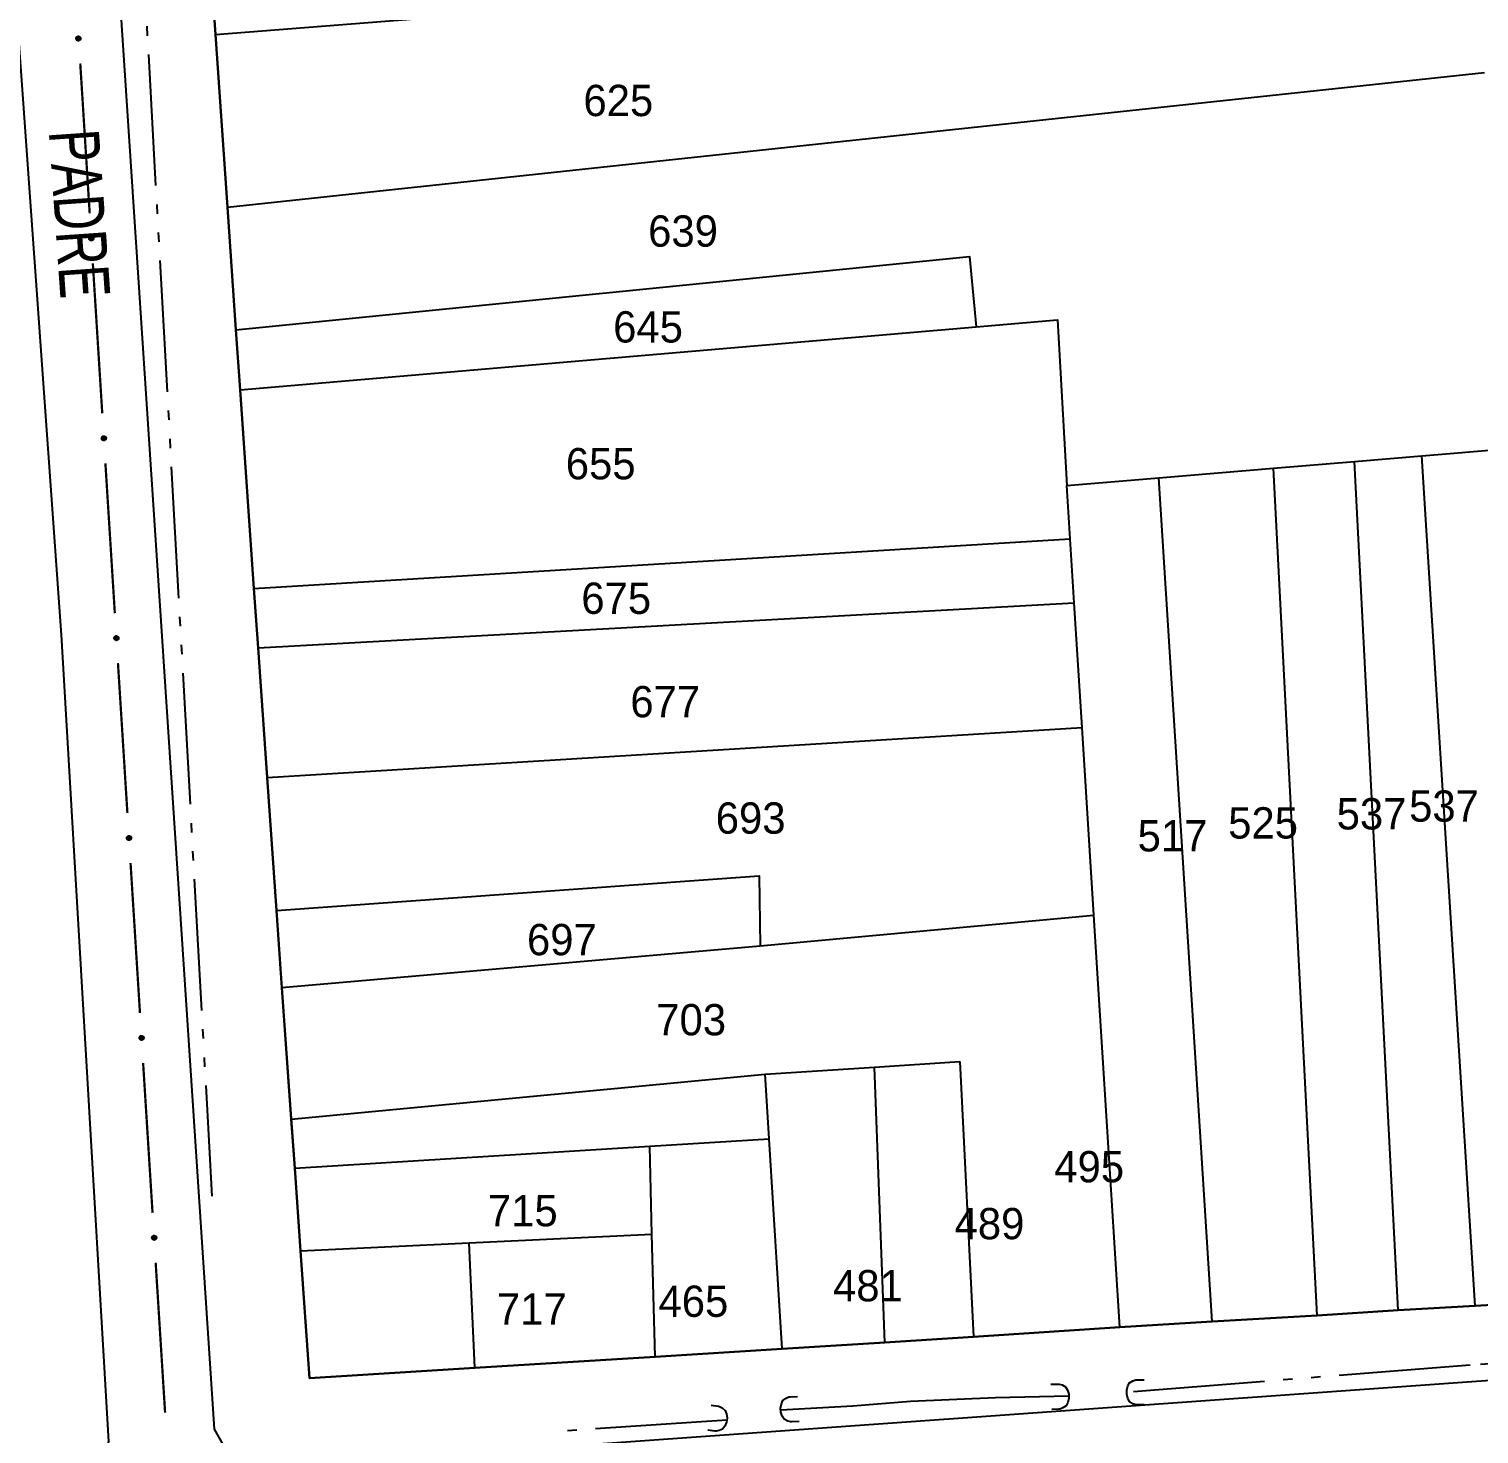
# Model space of a CAD drawing. Extents: x 201053 to 202535, y 4855063 to 4857394.
# Drawn here: x 201644.7 to 201760.5, y 4856257.2 to 4856369.4 of the extents above; entities that cross this region are included whole.
import ezdxf
from ezdxf.enums import TextEntityAlignment as Align

# ---------------------------------------------------------------- set-up
doc = ezdxf.new("R2010")
doc.units = 0
doc.header["$LTSCALE"] = 1.5
doc.header["$MEASUREMENT"] = 0
doc.linetypes.add('TRACO_05', pattern=[11, 7, -1, 0.5, -1, 0.5, -1])
for name, color, linetype in [('CD_MALHA_LOTES', 7, 'CONTINUOUS'), ('HD-VALAS-DRENOS', 170, 'CONTINUOUS'), ('RU-QUADRA', 210, 'CONTINUOUS'), ('SV-BUEIRO-VALA', 7, 'CONTINUOUS'), ('SV-EIXO-RUA-PAV', 20, 'CONTINUOUS'), ('SV-RUA-PAVIM', 7, 'CONTINUOUS'), ('SV-TXT-RUA-PAV', 7, 'CONTINUOUS'), ('Th_NmrPort', 7, 'CONTINUOUS')]:
    doc.layers.add(name, color=color, linetype=linetype)
doc.styles.add('ARIAL', font='ARIAL.SHX')

# ---------------------------------------------------------------- blocks, each defined once
blk = doc.blocks.new('COD120', base_point=(202246.23, 4857300.32))
at = {"layer": 'SV-BUEIRO-VALA'}
blk.add_lwpolyline([(202245.23, 4857298.92), (202245.23, 4857299.503333), (202245.23, 4857299.590833), (202245.313333, 4857299.824167), (202245.48, 4857300.086667), (202245.73, 4857300.2325), (202246.063333, 4857300.32), (202246.396667, 4857300.32), (202246.73, 4857300.2325), (202246.98, 4857300.086667), (202247.146667, 4857299.824167), (202247.23, 4857299.590833), (202247.23, 4857299.503333), (202247.23, 4857298.92)], dxfattribs=at)

msp = doc.modelspace()

# ---------------------------------------------------------------- linework, layer by layer
at = {"layer": 'CD_MALHA_LOTES', "linetype": 'Continuous', "flags": 128}
for points in [[(201659.56, 4856368.98), (201658.35, 4856386.35)], [(201659.56, 4856368.98), (201760.22, 4856376.9)], [(201660.52, 4856355.17), (201659.56, 4856368.98)], [(201660.52, 4856355.17), (201760.95, 4856365.92)], [(201661.2, 4856345.38), (201660.52, 4856355.17)], [(201661.2, 4856345.38), (201719.8, 4856351.22), (201720.35, 4856345.6)], [(201720.35, 4856345.6), (201726.85, 4856346.16), (201727.58, 4856332.95)], [(201661.53, 4856340.58), (201661.2, 4856345.38)], [(201661.53, 4856340.58), (201720.35, 4856345.6)], [(201662.64, 4856324.72), (201661.53, 4856340.58)], [(201750.57, 4856334.86), (201755.95, 4856335.3)], [(201755.95, 4856335.3), (201762.95, 4856335.89)], [(201760.21, 4856267.4), (201755.95, 4856335.3)], [(201734.95, 4856333.56), (201744.11, 4856334.32)], [(201744.11, 4856334.32), (201750.57, 4856334.86)], [(201747.59, 4856266.62), (201744.11, 4856334.32)], [(201754.05, 4856267.06), (201750.57, 4856334.86)], [(201727.58, 4856332.95), (201734.95, 4856333.56)], [(201727.85, 4856328.68), (201727.58, 4856332.95)], [(201739.21, 4856266.16), (201734.95, 4856333.56)], [(201662.64, 4856324.72), (201727.85, 4856328.68)], [(201728.17, 4856323.56), (201727.85, 4856328.68)], [(201662.97, 4856319.96), (201662.64, 4856324.72)], [(201662.97, 4856319.96), (201728.17, 4856323.56)], [(201728.8, 4856313.6), (201728.17, 4856323.56)], [(201663.7, 4856309.61), (201662.97, 4856319.96)], [(201663.7, 4856309.61), (201728.8, 4856313.6)], [(201729.74, 4856298.61), (201728.8, 4856313.6)], [(201664.45, 4856298.98), (201663.7, 4856309.61)], [(201664.45, 4856298.98), (201703, 4856301.76), (201703.08, 4856296.15)], [(201664.88, 4856292.83), (201664.45, 4856298.98)], [(201703.08, 4856296.15), (201729.74, 4856298.61)], [(201731.82, 4856265.69), (201729.74, 4856298.61)], [(201664.88, 4856292.83), (201703.08, 4856296.15)], [(201665.62, 4856282.32), (201664.88, 4856292.83)], [(201712.22, 4856286.47), (201719.04, 4856286.92)], [(201719.04, 4856286.92), (201720.13, 4856264.93)], [(201665.62, 4856282.32), (201703.49, 4856285.91)], [(201703.49, 4856285.91), (201712.22, 4856286.47)], [(201703.81, 4856280.75), (201703.49, 4856285.91)], [(201713.04, 4856264.46), (201712.22, 4856286.47)], [(201665.9, 4856278.4), (201665.62, 4856282.32)], [(201665.9, 4856278.4), (201694.26, 4856280.16)], [(201694.26, 4856280.16), (201703.81, 4856280.75)], [(201694.44, 4856273.12), (201694.26, 4856280.16)], [(201704.84, 4856263.96), (201703.81, 4856280.75)], [(201666.36, 4856271.8), (201665.9, 4856278.4)], [(201679.83, 4856272.44), (201694.44, 4856273.12)], [(201694.71, 4856263.34), (201694.44, 4856273.12)], [(201666.36, 4856271.8), (201679.83, 4856272.44)], [(201680.3, 4856262.44), (201667.08, 4856261.62), (201666.36, 4856271.8)], [(201680.3, 4856262.44), (201679.83, 4856272.44)], [(201754.05, 4856267.06), (201747.59, 4856266.62)], [(201760.21, 4856267.4), (201754.05, 4856267.06)], [(201770.74, 4856268.02), (201760.21, 4856267.4)], [(201739.21, 4856266.16), (201731.82, 4856265.69)], [(201747.59, 4856266.62), (201739.21, 4856266.16)], [(201720.13, 4856264.93), (201713.04, 4856264.46)], [(201731.82, 4856265.69), (201720.13, 4856264.93)], [(201704.84, 4856263.96), (201694.71, 4856263.34)], [(201713.04, 4856264.46), (201704.84, 4856263.96)], [(201694.71, 4856263.34), (201680.3, 4856262.44)]]:
    msp.add_lwpolyline(points, dxfattribs=at)
at = {"layer": 'HD-VALAS-DRENOS', "linetype": 'TRACO_05'}
for points in [[(201653.29, 4856383.85, 11.62), (201659.28, 4856276.16, 12.84)], [(201773.36, 4856263.54, 13.77), (201759.82, 4856262.66, 13.77), (201732.37, 4856260.5, 13.78)], [(201727.74, 4856260.18, 13.77), (201721.89, 4856260.05, 13.77), (201715.1, 4856259.77, 13.77), (201710.49, 4856259.39, 13.77), (201704.73, 4856259.07, 13.64)], [(201700.42, 4856258.27, 13.65), (201687.27, 4856257.4, 13.65)]]:
    msp.add_polyline3d(points, dxfattribs=at)
at = {"layer": 'RU-QUADRA', "linetype": 'Continuous', "flags": 128}
msp.add_lwpolyline([(201658.35, 4856386.35), (201659.56, 4856368.98), (201660.52, 4856355.17), (201661.2, 4856345.38), (201661.53, 4856340.58), (201662.64, 4856324.72), (201662.97, 4856319.96), (201663.7, 4856309.61), (201664.45, 4856298.98), (201664.83, 4856293.54), (201665.54, 4856283.45), (201665.9, 4856278.4), (201666.36, 4856271.8), (201667.08, 4856261.62), (201680.3, 4856262.44), (201694.71, 4856263.34), (201704.84, 4856263.96), (201713.04, 4856264.46), (201720.13, 4856264.93), (201731.82, 4856265.69), (201739.21, 4856266.16), (201747.59, 4856266.62), (201754.05, 4856267.06), (201760.21, 4856267.4), (201770.74, 4856268.02)], dxfattribs=at)
at = {"layer": 'SV-EIXO-RUA-PAV'}
for points in [[(201648.715594, 4856368.796056), (201648.753197, 4856368.764782), (201648.779119, 4856368.730214), (201648.792442, 4856368.695159), (201648.796137, 4856368.661113), (201648.795994, 4856368.625857), (201648.788008, 4856368.590342), (201648.770413, 4856368.552889), (201648.739306, 4856368.514948), (201648.702149, 4856368.49072), (201648.668481, 4856368.475821), (201648.633201, 4856368.469923), (201648.598954, 4856368.470636), (201648.562338, 4856368.480151), (201648.524556, 4856368.498352), (201648.487162, 4856368.530555), (201648.461981, 4856368.564619), (201648.449986, 4856368.598864), (201648.444281, 4856368.634369), (201648.444858, 4856368.670361), (201648.452898, 4856368.705178), (201648.471293, 4856368.743185), (201648.503567, 4856368.779672), (201648.537254, 4856368.805175), (201648.571321, 4856368.817648), (201648.606403, 4856368.822477), (201648.641767, 4856368.822764), (201648.677801, 4856368.816222), (201648.715594, 4856368.796056)], [(201649.747079, 4856352.8279), (201649.784219, 4856352.796078), (201649.809633, 4856352.761134), (201649.82244, 4856352.725889), (201649.825636, 4856352.691792), (201649.824977, 4856352.656541), (201649.816471, 4856352.621148), (201649.79833, 4856352.583956), (201649.76667, 4856352.546475), (201649.729162, 4856352.522794), (201649.695279, 4856352.50839), (201649.659917, 4856352.50301), (201649.625683, 4856352.504224), (201649.589211, 4856352.514274), (201649.5517, 4856352.533027), (201649.514782, 4856352.565775), (201649.490102, 4856352.600204), (201649.47861, 4856352.63462), (201649.473426, 4856352.670205), (201649.47453, 4856352.706186), (201649.48308, 4856352.74088), (201649.502029, 4856352.778614), (201649.534834, 4856352.814624), (201649.568892, 4856352.839631), (201649.603138, 4856352.851603), (201649.638286, 4856352.855918), (201649.67365, 4856352.855687), (201649.709585, 4856352.848618), (201649.747079, 4856352.8279)], [(201650.751222, 4856336.859441), (201650.788363, 4856336.827619), (201650.813776, 4856336.792675), (201650.826583, 4856336.757429), (201650.829779, 4856336.723333), (201650.82912, 4856336.688082), (201650.820615, 4856336.652688), (201650.802473, 4856336.615496), (201650.770813, 4856336.578016), (201650.733305, 4856336.554335), (201650.699422, 4856336.53993), (201650.66406, 4856336.53455), (201650.629827, 4856336.535764), (201650.593354, 4856336.545815), (201650.555843, 4856336.564568), (201650.518925, 4856336.597315), (201650.494246, 4856336.631744), (201650.482753, 4856336.666161), (201650.47757, 4856336.701746), (201650.478674, 4856336.737726), (201650.487223, 4856336.772421), (201650.506172, 4856336.810155), (201650.538977, 4856336.846164), (201650.573035, 4856336.871171), (201650.607281, 4856336.883144), (201650.64243, 4856336.887458), (201650.677794, 4856336.887227), (201650.713728, 4856336.880159), (201650.751222, 4856336.859441)], [(201651.755366, 4856320.890981), (201651.792506, 4856320.85916), (201651.817919, 4856320.824216), (201651.830726, 4856320.78897), (201651.833922, 4856320.754873), (201651.833263, 4856320.719622), (201651.824758, 4856320.684229), (201651.806616, 4856320.647037), (201651.774956, 4856320.609556), (201651.737448, 4856320.585876), (201651.703566, 4856320.571471), (201651.668204, 4856320.566091), (201651.63397, 4856320.567305), (201651.597497, 4856320.577356), (201651.559986, 4856320.596108), (201651.523068, 4856320.628856), (201651.498389, 4856320.663285), (201651.486896, 4856320.697702), (201651.481713, 4856320.733286), (201651.482817, 4856320.769267), (201651.491366, 4856320.803962), (201651.510316, 4856320.841695), (201651.54312, 4856320.877705), (201651.577178, 4856320.902712), (201651.611424, 4856320.914685), (201651.646573, 4856320.918999), (201651.681937, 4856320.918768), (201651.717871, 4856320.911699), (201651.755366, 4856320.890981)], [(201652.759509, 4856304.922522), (201652.796649, 4856304.8907), (201652.822062, 4856304.855756), (201652.83487, 4856304.82051), (201652.838066, 4856304.786414), (201652.837407, 4856304.751163), (201652.828901, 4856304.715769), (201652.81076, 4856304.678578), (201652.779099, 4856304.641097), (201652.741592, 4856304.617416), (201652.707709, 4856304.603011), (201652.672347, 4856304.597631), (201652.638113, 4856304.598845), (201652.60164, 4856304.608896), (201652.56413, 4856304.627649), (201652.527212, 4856304.660397), (201652.502532, 4856304.694826), (201652.49104, 4856304.729242), (201652.485856, 4856304.764827), (201652.48696, 4856304.800807), (201652.49551, 4856304.835502), (201652.514459, 4856304.873236), (201652.547264, 4856304.909246), (201652.581321, 4856304.934252), (201652.615567, 4856304.946225), (201652.650716, 4856304.95054), (201652.68608, 4856304.950308), (201652.722015, 4856304.94324), (201652.759509, 4856304.922522)], [(201653.763652, 4856288.954063), (201653.800792, 4856288.922241), (201653.826206, 4856288.887297), (201653.839013, 4856288.852051), (201653.842209, 4856288.817954), (201653.84155, 4856288.782704), (201653.833044, 4856288.74731), (201653.814903, 4856288.710118), (201653.783243, 4856288.672637), (201653.745735, 4856288.648957), (201653.711852, 4856288.634552), (201653.67649, 4856288.629172), (201653.642256, 4856288.630386), (201653.605784, 4856288.640437), (201653.568273, 4856288.65919), (201653.531355, 4856288.691937), (201653.506675, 4856288.726366), (201653.495183, 4856288.760783), (201653.489999, 4856288.796368), (201653.491104, 4856288.832348), (201653.499653, 4856288.867043), (201653.518602, 4856288.904776), (201653.551407, 4856288.940786), (201653.585465, 4856288.965793), (201653.619711, 4856288.977766), (201653.654859, 4856288.98208), (201653.690223, 4856288.981849), (201653.726158, 4856288.97478), (201653.763652, 4856288.954063)], [(201654.767795, 4856272.985603), (201654.804936, 4856272.953781), (201654.830349, 4856272.918837), (201654.843156, 4856272.883592), (201654.846352, 4856272.849495), (201654.845693, 4856272.814244), (201654.837188, 4856272.778851), (201654.819046, 4856272.741659), (201654.787386, 4856272.704178), (201654.749878, 4856272.680497), (201654.715995, 4856272.666092), (201654.680633, 4856272.660713), (201654.6464, 4856272.661926), (201654.609927, 4856272.671977), (201654.572416, 4856272.69073), (201654.535498, 4856272.723478), (201654.510819, 4856272.757907), (201654.499326, 4856272.792323), (201654.494143, 4856272.827908), (201654.495247, 4856272.863888), (201654.503796, 4856272.898583), (201654.522745, 4856272.936317), (201654.55555, 4856272.972327), (201654.589608, 4856272.997333), (201654.623854, 4856273.009306), (201654.659003, 4856273.013621), (201654.694367, 4856273.01339), (201654.730301, 4856273.006321), (201654.767795, 4856272.985603)]]:
    msp.add_lwpolyline(points, close=True, dxfattribs=at)
for points in [[(201648.444858, 4856368.670361), (201648.461981, 4856368.564619)], [(201648.449848, 4856368.683492), (201648.473588, 4856368.553946)], [(201648.452898, 4856368.705178), (201648.487162, 4856368.530555)], [(201648.464894, 4856368.718875), (201648.504796, 4856368.522153)], [(201648.471293, 4856368.743185), (201648.524556, 4856368.498352)], [(201648.489252, 4856368.757718), (201648.542701, 4856368.492247)], [(201648.503567, 4856368.779672), (201648.562338, 4856368.480151)], [(201648.51958, 4856368.790182), (201648.579234, 4856368.480027)], [(201648.537254, 4856368.805175), (201648.598954, 4856368.470636)], [(201648.55379, 4856368.807892), (201648.615344, 4856368.473249)], [(201648.571321, 4856368.817648), (201648.633201, 4856368.469923)], [(201648.588633, 4856368.817439), (201648.6481, 4856368.474423)], [(201648.606403, 4856368.822477), (201648.668481, 4856368.475821)], [(201648.62547, 4856368.818929), (201648.686708, 4856368.488368)], [(201648.641767, 4856368.822764), (201648.702149, 4856368.49072)], [(201648.660009, 4856368.814766), (201648.720812, 4856368.507438)], [(201648.677801, 4856368.816222), (201648.739306, 4856368.514948)], [(201648.69497, 4856368.805162), (201648.752711, 4856368.537286)], [(201648.715594, 4856368.796056), (201648.770413, 4856368.552889)], [(201648.735385, 4856368.778188), (201648.778219, 4856368.578956)], [(201648.753197, 4856368.764782), (201648.788008, 4856368.590342)], [(201648.768059, 4856368.74514), (201648.790333, 4856368.616849)], [(201648.779119, 4856368.730214), (201648.795994, 4856368.625857)], [(201649.47453, 4856352.706186), (201649.490102, 4856352.600204)], [(201649.479712, 4856352.719241), (201649.501551, 4856352.589362)], [(201649.48308, 4856352.74088), (201649.514782, 4856352.565775)], [(201649.495275, 4856352.754401), (201649.532291, 4856352.557114)], [(201649.502029, 4856352.778614), (201649.5517, 4856352.533027)], [(201649.520199, 4856352.792883), (201649.569754, 4856352.526657)], [(201649.534834, 4856352.814624), (201649.589211, 4856352.514274)], [(201649.550999, 4856352.824898), (201649.606103, 4856352.513903)], [(201649.568892, 4856352.839631), (201649.625683, 4856352.504224)], [(201649.585465, 4856352.842105), (201649.64211, 4856352.506597)], [(201649.603138, 4856352.851603), (201649.659917, 4856352.50301)], [(201649.620444, 4856352.851141), (201649.67488, 4856352.507291)], [(201649.638286, 4856352.855918), (201649.695279, 4856352.50839)], [(201649.657299, 4856352.852091), (201649.713688, 4856352.520669)], [(201649.67365, 4856352.855687), (201649.729162, 4856352.522794)], [(201649.691773, 4856352.847423), (201649.748068, 4856352.539237)], [(201649.709585, 4856352.848618), (201649.76667, 4856352.546475)], [(201649.72659, 4856352.837307), (201649.780401, 4856352.568615)], [(201649.747079, 4856352.8279), (201649.79833, 4856352.583956)], [(201649.766605, 4856352.809745), (201649.806516, 4856352.609906)], [(201649.784219, 4856352.796078), (201649.816471, 4856352.621148)], [(201649.798792, 4856352.776221), (201649.819184, 4856352.647618)], [(201649.809633, 4856352.761134), (201649.824977, 4856352.656541)], [(201650.478674, 4856336.737726), (201650.494246, 4856336.631744)], [(201650.483855, 4856336.750782), (201650.505694, 4856336.620903)], [(201650.487223, 4856336.772421), (201650.518925, 4856336.597315)], [(201650.499418, 4856336.785941), (201650.536434, 4856336.588655)], [(201650.506172, 4856336.810155), (201650.555843, 4856336.564568)], [(201650.524343, 4856336.824423), (201650.573897, 4856336.558198)], [(201650.538977, 4856336.846164), (201650.593354, 4856336.545815)], [(201650.555142, 4856336.856439), (201650.610246, 4856336.545444)], [(201650.573035, 4856336.871171), (201650.629827, 4856336.535764)], [(201650.589608, 4856336.873646), (201650.646254, 4856336.538138)], [(201650.607281, 4856336.883144), (201650.66406, 4856336.53455)], [(201650.624588, 4856336.882681), (201650.679023, 4856336.538831)], [(201650.64243, 4856336.887458), (201650.699422, 4856336.53993)], [(201650.661443, 4856336.883632), (201650.717831, 4856336.552209)], [(201650.677794, 4856336.887227), (201650.733305, 4856336.554335)], [(201650.695917, 4856336.878963), (201650.752211, 4856336.570778)], [(201650.713728, 4856336.880159), (201650.770813, 4856336.578016)], [(201650.730733, 4856336.868848), (201650.784544, 4856336.600155)], [(201650.751222, 4856336.859441), (201650.802473, 4856336.615496)], [(201650.770749, 4856336.841285), (201650.810659, 4856336.641447)], [(201650.788363, 4856336.827619), (201650.820615, 4856336.652688)], [(201650.802935, 4856336.807762), (201650.823327, 4856336.679158)], [(201650.813776, 4856336.792675), (201650.82912, 4856336.688082)], [(201651.482817, 4856320.769267), (201651.498389, 4856320.663285)], [(201651.487998, 4856320.782323), (201651.509838, 4856320.652443)], [(201651.491366, 4856320.803962), (201651.523068, 4856320.628856)], [(201651.503561, 4856320.817482), (201651.540577, 4856320.620196)], [(201651.510316, 4856320.841695), (201651.559986, 4856320.596108)], [(201651.528486, 4856320.855964), (201651.57804, 4856320.589738)], [(201651.54312, 4856320.877705), (201651.597497, 4856320.577356)], [(201651.559286, 4856320.887979), (201651.61439, 4856320.576985)], [(201651.577178, 4856320.902712), (201651.63397, 4856320.567305)], [(201651.593751, 4856320.905186), (201651.650397, 4856320.569678)], [(201651.611424, 4856320.914685), (201651.668204, 4856320.566091)], [(201651.628731, 4856320.914222), (201651.683166, 4856320.570372)], [(201651.646573, 4856320.918999), (201651.703566, 4856320.571471)], [(201651.665586, 4856320.915172), (201651.721974, 4856320.58375)], [(201651.681937, 4856320.918768), (201651.737448, 4856320.585876)], [(201651.70006, 4856320.910504), (201651.756354, 4856320.602318)], [(201651.717871, 4856320.911699), (201651.774956, 4856320.609556)], [(201651.734877, 4856320.900388), (201651.788688, 4856320.631696)], [(201651.755366, 4856320.890981), (201651.806616, 4856320.647037)], [(201651.774892, 4856320.872826), (201651.814803, 4856320.672987)], [(201651.792506, 4856320.85916), (201651.824758, 4856320.684229)], [(201651.807079, 4856320.839302), (201651.827471, 4856320.710699)], [(201651.817919, 4856320.824216), (201651.833263, 4856320.719622)], [(201652.48696, 4856304.800807), (201652.502532, 4856304.694826)], [(201652.492142, 4856304.813863), (201652.513981, 4856304.683984)], [(201652.49551, 4856304.835502), (201652.527212, 4856304.660397)], [(201652.507705, 4856304.849022), (201652.54472, 4856304.651736)], [(201652.514459, 4856304.873236), (201652.56413, 4856304.627649)], [(201652.532629, 4856304.887504), (201652.582183, 4856304.621279)], [(201652.547264, 4856304.909246), (201652.60164, 4856304.608896)], [(201652.563429, 4856304.91952), (201652.618533, 4856304.608525)], [(201652.581321, 4856304.934252), (201652.638113, 4856304.598845)], [(201652.597895, 4856304.936727), (201652.65454, 4856304.601219)], [(201652.615567, 4856304.946225), (201652.672347, 4856304.597631)], [(201652.632874, 4856304.945762), (201652.68731, 4856304.601912)], [(201652.650716, 4856304.95054), (201652.707709, 4856304.603011)], [(201652.669729, 4856304.946713), (201652.726118, 4856304.61529)], [(201652.68608, 4856304.950308), (201652.741592, 4856304.617416)], [(201652.704203, 4856304.942045), (201652.760498, 4856304.633859)], [(201652.722015, 4856304.94324), (201652.779099, 4856304.641097)], [(201652.73902, 4856304.931929), (201652.792831, 4856304.663236)], [(201652.759509, 4856304.922522), (201652.81076, 4856304.678578)], [(201652.779035, 4856304.904366), (201652.818946, 4856304.704528)], [(201652.796649, 4856304.8907), (201652.828901, 4856304.715769)], [(201652.811222, 4856304.870843), (201652.831614, 4856304.742239)], [(201652.822062, 4856304.855756), (201652.837407, 4856304.751163)], [(201653.518602, 4856288.904776), (201653.568273, 4856288.65919)], [(201653.536772, 4856288.919045), (201653.586327, 4856288.652819)], [(201653.551407, 4856288.940786), (201653.605784, 4856288.640437)], [(201653.567572, 4856288.951061), (201653.622676, 4856288.640066)], [(201653.585465, 4856288.965793), (201653.642256, 4856288.630386)], [(201653.602038, 4856288.968267), (201653.658683, 4856288.632759)], [(201653.619711, 4856288.977766), (201653.67649, 4856288.629172)], [(201653.637017, 4856288.977303), (201653.691453, 4856288.633453)], [(201653.654859, 4856288.98208), (201653.711852, 4856288.634552)], [(201653.673872, 4856288.978253), (201653.730261, 4856288.646831)], [(201653.690223, 4856288.981849), (201653.745735, 4856288.648957)], [(201653.708346, 4856288.973585), (201653.764641, 4856288.665399)], [(201653.726158, 4856288.97478), (201653.783243, 4856288.672637)], [(201653.743163, 4856288.96347), (201653.796974, 4856288.694777)], [(201653.763652, 4856288.954063), (201653.814903, 4856288.710118)], [(201653.783178, 4856288.935907), (201653.823089, 4856288.736069)], [(201653.800792, 4856288.922241), (201653.833044, 4856288.74731)], [(201653.815365, 4856288.902383), (201653.835757, 4856288.77378)], [(201653.491104, 4856288.832348), (201653.506675, 4856288.726366)], [(201653.496285, 4856288.845404), (201653.518124, 4856288.715524)], [(201653.499653, 4856288.867043), (201653.531355, 4856288.691937)], [(201653.511848, 4856288.880563), (201653.548864, 4856288.683277)], [(201653.826206, 4856288.887297), (201653.84155, 4856288.782704)], [(201654.495247, 4856272.863888), (201654.510819, 4856272.757907)], [(201654.500428, 4856272.876944), (201654.522267, 4856272.747065)], [(201654.503796, 4856272.898583), (201654.535498, 4856272.723478)], [(201654.515991, 4856272.912103), (201654.553007, 4856272.714817)], [(201654.522745, 4856272.936317), (201654.572416, 4856272.69073)], [(201654.540916, 4856272.950586), (201654.59047, 4856272.68436)], [(201654.55555, 4856272.972327), (201654.609927, 4856272.671977)], [(201654.571716, 4856272.982601), (201654.626819, 4856272.671606)], [(201654.589608, 4856272.997333), (201654.6464, 4856272.661926)], [(201654.606181, 4856272.999808), (201654.662827, 4856272.6643)], [(201654.623854, 4856273.009306), (201654.680633, 4856272.660713)], [(201654.641161, 4856273.008844), (201654.695596, 4856272.664993)], [(201654.659003, 4856273.013621), (201654.715995, 4856272.666092)], [(201654.678016, 4856273.009794), (201654.734404, 4856272.678372)], [(201654.694367, 4856273.01339), (201654.749878, 4856272.680497)], [(201654.71249, 4856273.005126), (201654.768784, 4856272.69694)], [(201654.730301, 4856273.006321), (201654.787386, 4856272.704178)], [(201654.747306, 4856272.99501), (201654.801117, 4856272.726318)], [(201654.767795, 4856272.985603), (201654.819046, 4856272.741659)], [(201654.787322, 4856272.967448), (201654.827232, 4856272.767609)], [(201654.804936, 4856272.953781), (201654.837188, 4856272.778851)], [(201654.819508, 4856272.933924), (201654.8399, 4856272.805321)], [(201654.830349, 4856272.918837), (201654.845693, 4856272.814244)]]:
    msp.add_lwpolyline(points, dxfattribs=at)
at = {"layer": 'SV-EIXO-RUA-PAV', "const_width": 0.18}
for points in [[(201648.767607, 4856366.649996), (201649.520715, 4856354.673652)], [(201649.771751, 4856350.681537), (201650.524858, 4856338.705192)], [(201650.775894, 4856334.713078), (201651.529001, 4856322.736733)], [(201651.780037, 4856318.744618), (201652.533145, 4856306.768274)], [(201652.78418, 4856302.776159), (201653.537288, 4856290.799814)], [(201653.788324, 4856286.807699), (201654.541431, 4856274.831355)], [(201654.792467, 4856270.83924), (201655.545574, 4856258.862895)]]:
    msp.add_lwpolyline(points, dxfattribs=at)
at = {"layer": 'SV-RUA-PAVIM', "linetype": 'Continuous'}
msp.add_polyline3d([(201647.23, 4856321.02, 12.82), (201651.03, 4856256.55, 13.14), (201650.02, 4856253.06, 13.14), (201646.54, 4856252.62, 13.14), (201597.74, 4856249.39, 13.14), (201536.65, 4856245.18, 13.14), (201462.07, 4856240.13, 13.14), (201443.9, 4856238.9, 7.79), (201439.56, 4856240.46, 7.75), (201438.44, 4856243.09, 7.75), (201424.6, 4856447.91, 12.52), (201425.66, 4856450.11, 12.52), (201428.41, 4856452.31, 12.52), (201470.98, 4856455, 12.52), (201632.77, 4856465.46, 10.52), (201635.75, 4856463.9, 10.52), (201637.15, 4856459.36, 10.52), (201642.92, 4856381.32, 10.52)], close=True, dxfattribs=at)
msp.add_polyline3d([(201869.59, 4856353.34, 12.91), (201874.11, 4856272.47, 13.7), (201873.55, 4856270.48, 13.7), (201872.18, 4856269.45, 13.7), (201823.78, 4856265.89, 13.7), (201706.2, 4856257.5, 13.7), (201663.98, 4856254.49, 13.77), (201660.87, 4856255.09, 13.77), (201659.48, 4856257.55, 13.75), (201651.32, 4856381.45, 13.75), (201651.32, 4856383.85, 13.75)], dxfattribs=at)

# ---------------------------------------------------------------- block references
at = {"layer": 'SV-BUEIRO-VALA'}
for p, rotation in [((201727.74, 4856260.18, 12.84), 272), ((201732.37, 4856260.5, 12.84), 90), ((201704.73, 4856259.07, 12.84), 94), ((201700.42, 4856258.27, 12.84), 262)]:
    msp.add_blockref('COD120', p, dxfattribs=dict(at, rotation=rotation))

# ---------------------------------------------------------------- texts
at = {"layer": 'SV-TXT-RUA-PAV', "style": 'ARIAL', "width": 0.7}
msp.add_text('PADRE', height=4, rotation=274, dxfattribs=at).set_placement((201646.25, 4856361.23))
at = {"layer": 'Th_NmrPort', "color": 1}
for s, p in [('625', (201688.967047, 4856363.697045)), ('639', (201694.137047, 4856353.267045)), ('645', (201691.340786, 4856345.607748)), ('655', (201687.556522, 4856334.680485)), ('675', (201688.796522, 4856323.930485)), ('677', (201692.716522, 4856315.670485)), ('537', (201754.932275, 4856307.330478)), ('693', (201699.536522, 4856306.370485)), ('537', (201749.142275, 4856306.710478)), ('525', (201740.477858, 4856305.983958)), ('517', (201733.237858, 4856304.953958)), ('697', (201684.456522, 4856296.660485)), ('703', (201694.786522, 4856290.260485)), ('495', (201726.583333, 4856278.52)), ('715', (201681.333333, 4856275)), ('489', (201718.616667, 4856273.97)), ('481', (201708.906667, 4856269.01)), ('717', (201682.06, 4856267.15)), ('465', (201694.963333, 4856267.77))]:
    msp.add_text(s, height=2.5, dxfattribs=at).set_placement(p, align=Align.MIDDLE_LEFT)

doc.saveas('drawing.dxf')
